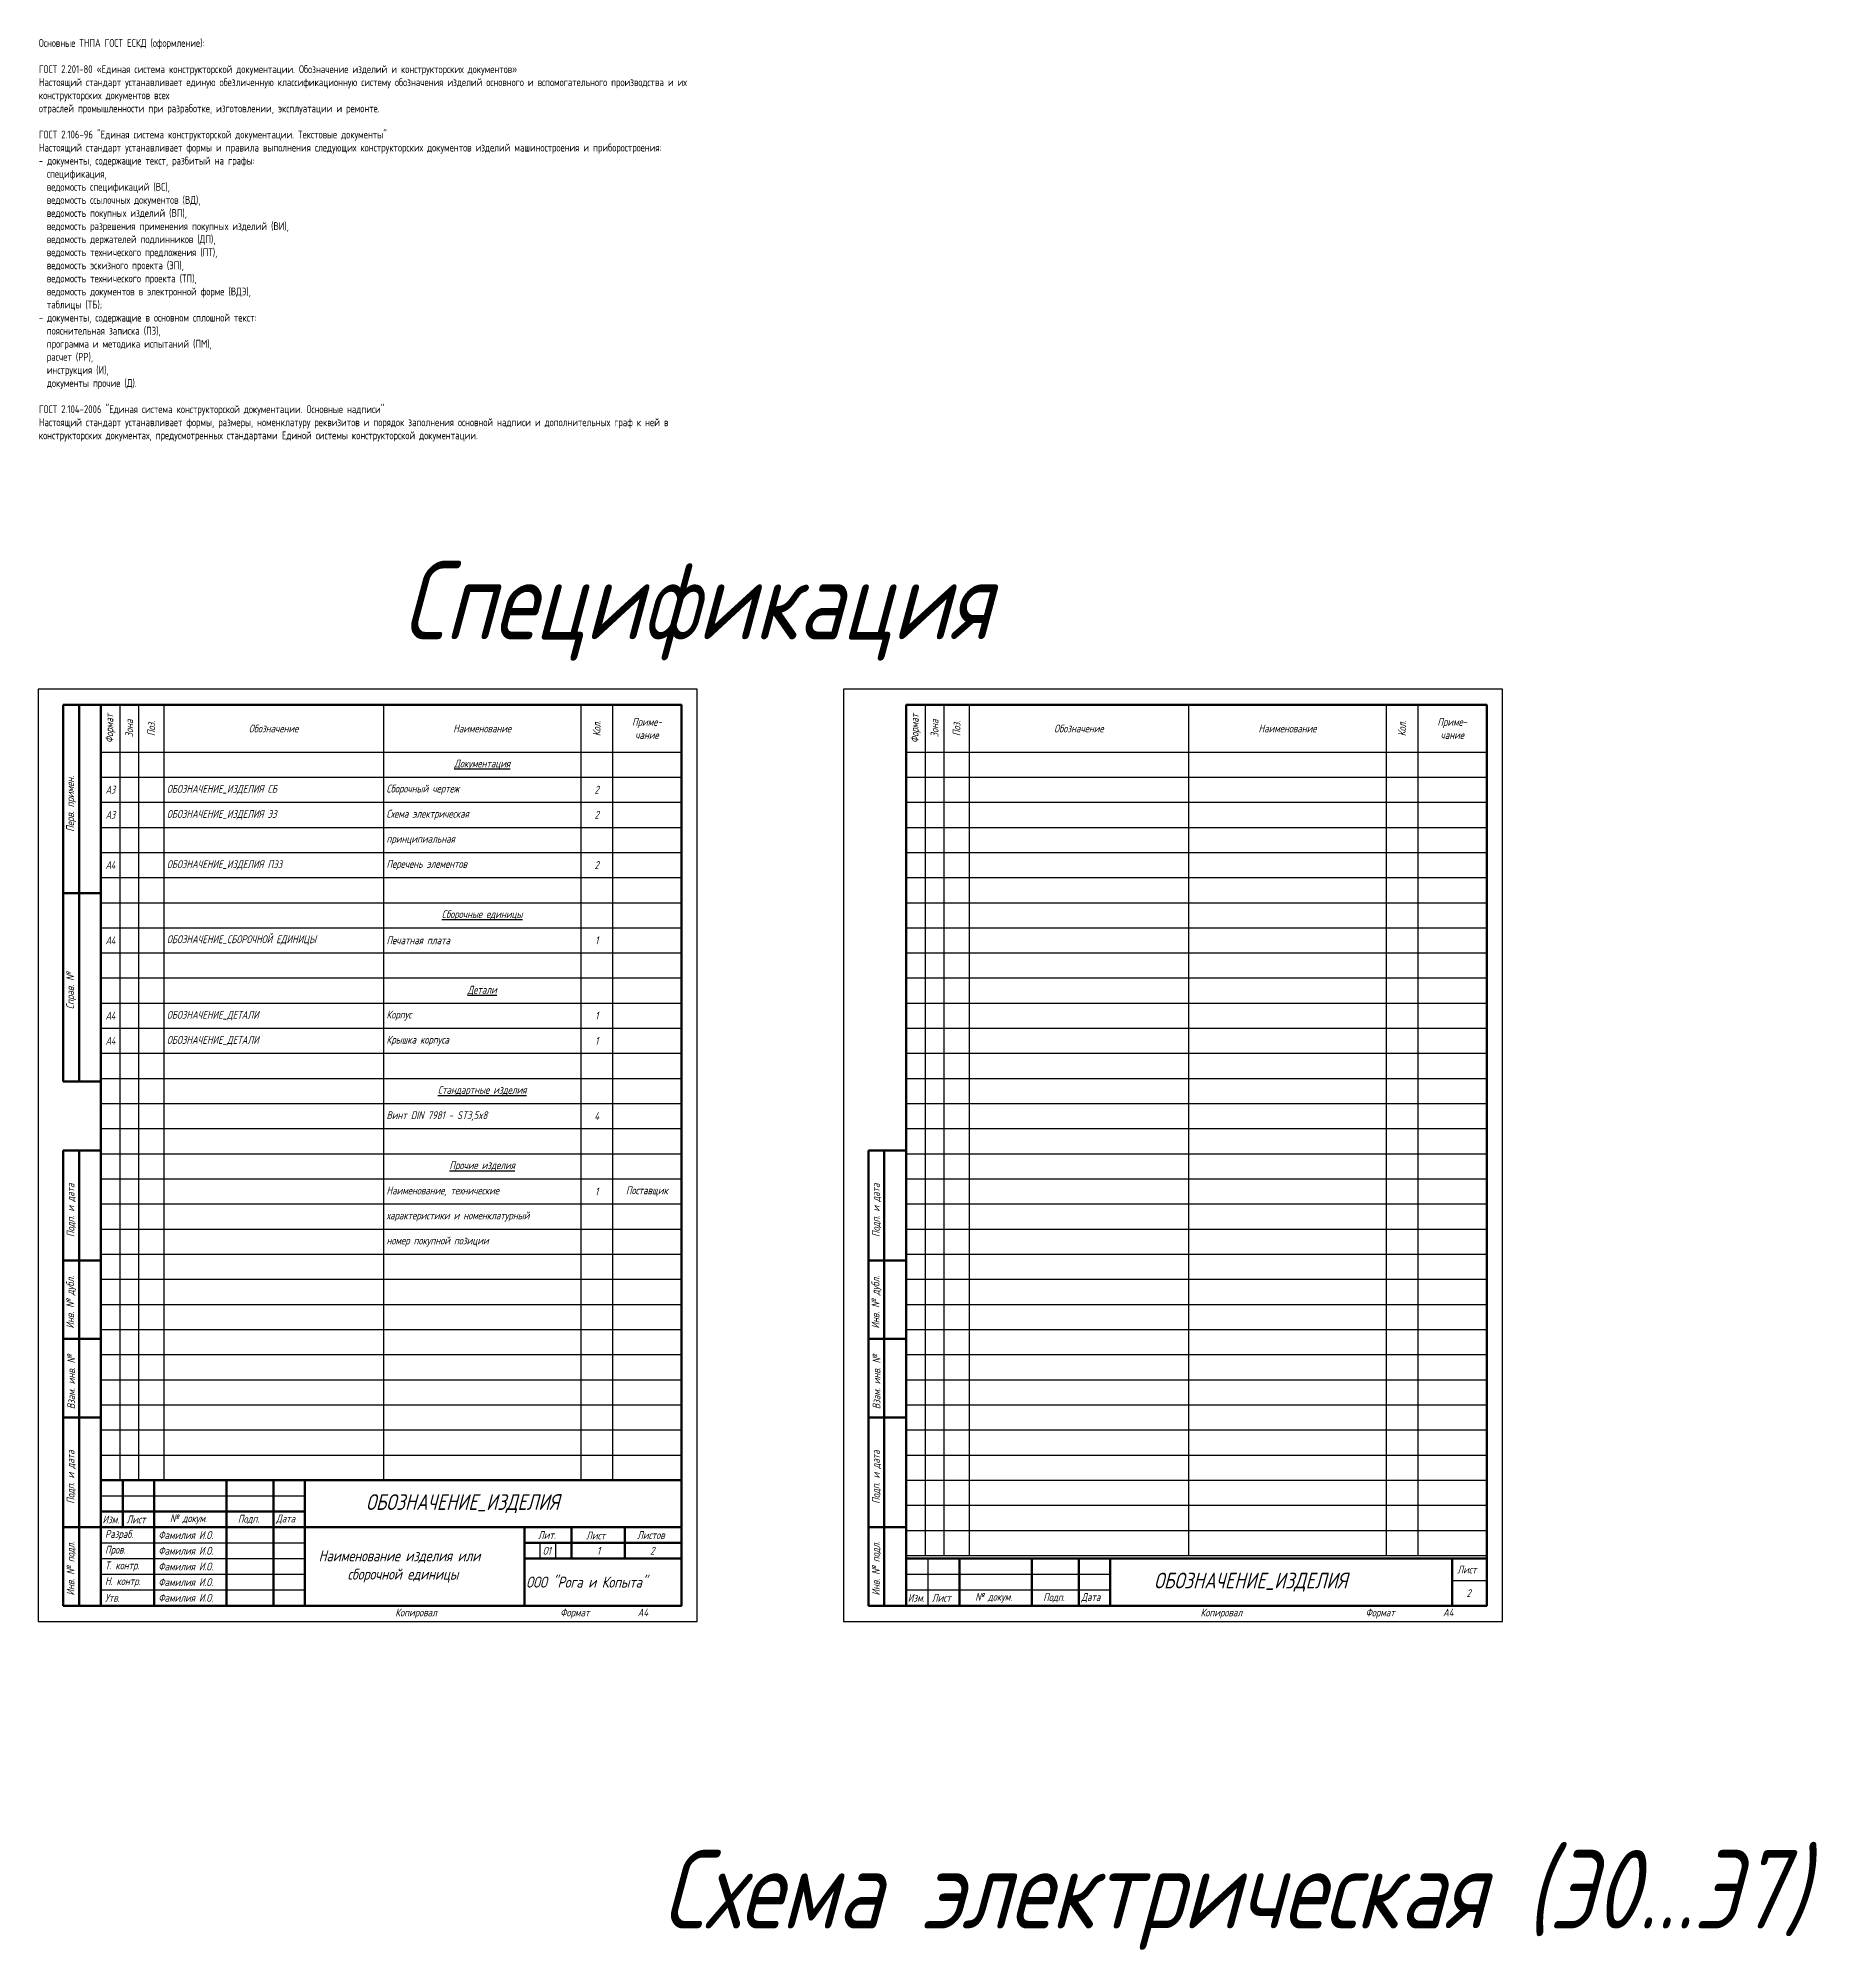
# Model space of a CAD drawing. Header units: millimetres. Extents: x -1 to 889, y -897 to 420.
# Drawn here: x -1 to 567, y -189 to 420 of the extents above; entities that cross this region are included whole.
import ezdxf

# ---------------------------------------------------------------- set-up
doc = ezdxf.new("R2010")
doc.units = ezdxf.units.MM
doc.styles.add('ГОСТ 2.304', font='CS_Gost2304.shx')

# ---------------------------------------------------------------- blocks, each defined once
blk = doc.blocks.new('*T12')
at = {"color": 0, "linetype": 'ByBlock', "lineweight": -2, "transparency": 16777216}
for p, q in [((0, 0), (185, 0)), ((0, 0), (0, -247)), ((6, 0), (6, -247)), ((12, 0), (12, -247)), ((20, 0), (20, -247)), ((90, 0), (90, -247)), ((153, 0), (153, -247)), ((163, 0), (163, -247)), ((185, 0), (185, -247)), ((0, -15), (185, -15)), ((0, -23), (185, -23)), ((0, -31), (185, -31)), ((0, -39), (185, -39)), ((0, -47), (185, -47)), ((0, -55), (185, -55)), ((0, -63), (185, -63)), ((0, -71), (185, -71)), ((0, -79), (185, -79)), ((0, -87), (185, -87)), ((0, -95), (185, -95)), ((0, -103), (185, -103)), ((0, -111), (185, -111)), ((0, -119), (185, -119)), ((0, -127), (185, -127)), ((0, -135), (185, -135)), ((0, -143), (185, -143)), ((0, -151), (185, -151)), ((0, -159), (185, -159)), ((0, -167), (185, -167)), ((0, -175), (185, -175)), ((0, -183), (185, -183)), ((0, -191), (185, -191)), ((0, -199), (185, -199)), ((0, -207), (185, -207)), ((0, -215), (185, -215)), ((0, -223), (185, -223)), ((0, -231), (185, -231)), ((0, -239), (185, -239)), ((0, -247), (185, -247))]:
    blk.add_line(p, q, dxfattribs=at)
at = {"color": 0, "transparency": 16777216, "char_height": 2.5, "width": 13, "attachment_point": 5, "rotation": 90, "style": 'ГОСТ 2.304'}
for s, insert in [('{\\Q15;Формат}', (3, -7.5)), ('{\\Q15;Зона}', (9, -7.5)), ('{\\Q15;Поз.}', (16, -7.5)), ('{\\Q15;Кол.}', (158, -7.5))]:
    blk.add_mtext(s, dxfattribs=dict(at, insert=insert))
at = {"color": 0, "transparency": 16777216, "char_height": 2.5, "style": 'ГОСТ 2.304'}
for s, insert, width, attachment_point in [('{\\Q15;Приме-\\Pчание}', (174, -7.5), 20, 5), ('{\\Q15;Обозначение}', (55, -7.5), 68, 5), ('{\\Q15;Наименование}', (121.5, -7.5), 61, 5), ('{\\Q15;\\L\\C256;Документация}', (121.5, -19), 61, 5), ('{\\Q15;\\W0.9;\\C256;A3}', (3, -27), 4, 5), ('{\\Q15;\\C256;ОБОЗНАЧЕНИЕ_ИЗДЕЛИЯ СБ}', (21, -27), 68, 4), ('{\\Q15;\\C256;Сборочный чертеж}', (91, -27), 61, 4), ('{\\Q15;\\C256;2}', (158, -27), 8, 5), ('{\\Q15;\\W0.9;\\C256;A3}', (3, -35), 4, 5), ('{\\Q15;\\C256;ОБОЗНАЧЕНИЕ_ИЗДЕЛИЯ Э3}', (21, -35), 68, 4), ('{\\Q15;\\C256;Схема электрическая}', (91, -35), 61, 4), ('{\\Q15;\\C256;2}', (158, -35), 8, 5), ('{\\Q15;\\C256;принципиальная}', (91, -43), 61, 4), ('{\\Q15;\\W0.9;\\C256;A4}', (3, -51), 4, 5), ('{\\Q15;\\C256;ОБОЗНАЧЕНИЕ_ИЗДЕЛИЯ ПЭ3}', (21, -51), 68, 4), ('{\\Q15;\\C256;Перечень элементов}', (91, -51), 61, 4), ('{\\Q15;\\C256;2}', (158, -51), 8, 5), ('{\\Q15;\\L\\C256;Сборочные единицы}', (121.5, -67), 61, 5), ('{\\Q15;\\C256;ОБОЗНАЧЕНИЕ_СБОРОЧНОЙ ЕДИНИЦЫ}', (21, -75), 68, 4), ('{\\Q15;\\W0.9;\\C256;A4}', (3, -75), 4, 5), ('{\\Q15;\\C256;Печатная плата}', (91, -75), 61, 4), ('{\\Q15;\\C256;1}', (158, -75), 8, 5), ('{\\Q15;\\L\\C256;Детали}', (121.5, -91), 61, 5), ('{\\Q15;\\C256;Корпус}', (91, -99), 61, 4), ('{\\Q15;\\W0.9;\\C256;A4}', (3, -99), 4, 5), ('{\\Q15;\\C256;ОБОЗНАЧЕНИЕ_ДЕТАЛИ}', (21, -99), 68, 4), ('{\\Q15;\\C256;1}', (158, -99), 8, 5), ('{\\Q15;\\W0.9;\\C256;A4}', (3, -107), 4, 5), ('{\\Q15;\\C256;ОБОЗНАЧЕНИЕ_ДЕТАЛИ}', (21, -107), 68, 4), ('{\\Q15;\\C256;Крышка корпуса}', (91, -107), 61, 4), ('{\\Q15;\\C256;1}', (158, -107), 8, 5), ('{\\Q15;\\L\\C256;Стандартные изделия}', (121.5, -123), 61, 5), ('{\\Q15;\\C256;Винт DIN 7981 - ST3,5x8}', (91, -131), 61, 4), ('{\\Q15;\\C256;4}', (158, -131), 8, 5), ('{\\Q15;\\L\\C256;Прочие изделия}', (121.5, -147), 61, 5), ('{\\Q15;\\C256;Наименование, технические}', (91, -155), 61, 4), ('{\\Q15;\\C256;1}', (158, -155), 8, 5), ('{\\Q15;\\C256;Поставщик}', (174, -155), 20, 5), ('{\\Q15;\\C256;характеристики и номенклатурный }', (91, -163), 61, 4), ('{\\Fcs_gost2304|c204;\\Q15;\\C256;номер покупной позиции}', (91, -171), 61, 4)]:
    blk.add_mtext(s, dxfattribs=dict(at, insert=insert, width=width, attachment_point=attachment_point))
blk = doc.blocks.new('Спецификация (первый лист)')
blk.add_line((22, 292), (20, 292))
at = {"linetype": 'Continuous', "lineweight": 60}
for p, q in [((20, 292), (20, 172)), ((20, 150), (20, 5)), ((20, 5), (20, 45)), ((20, 45), (205, 45)), ((27, 30), (27, 45)), ((37, 5), (37, 45)), ((60, 5), (60, 45)), ((75, 5), (75, 45)), ((85, 5), (85, 45)), ((205, 5), (205, 45)), ((20, 35), (85, 35)), ((20, 30), (85, 30)), ((85, 30), (205, 30)), ((155, 5), (155, 30)), ((155, 25), (205, 25)), ((170, 20), (170, 30)), ((187, 20), (187, 30)), ((155, 20), (205, 20)), ((20, 5), (205, 5))]:
    blk.add_line(p, q, dxfattribs=at)
at = {"linetype": 'Continuous', "lineweight": 25}
for p, q in [((20, 40), (85, 40)), ((20, 25), (85, 25)), ((160, 20), (160, 25)), ((165, 20), (165, 25)), ((20, 20), (85, 20)), ((20, 15), (85, 15)), ((20, 10), (85, 10))]:
    blk.add_line(p, q, dxfattribs=at)
blk.add_lwpolyline([(0, 0), (210, 0), (210, 297), (0, 297), (0, 0)], dxfattribs=at)
at = {"linetype": 'Continuous', "lineweight": 50, "ltscale": 0.5, "flags": 128}
for points in [[(8, 292), (20, 292)], [(8, 172), (8, 292)], [(13, 172), (13, 292)], [(8, 232), (20, 232)], [(20, 172), (8, 172)], [(8, 150), (20, 150)], [(8, 5), (8, 150)], [(13, 150), (13, 5)], [(8, 115), (13, 115)], [(13, 115), (20, 115)], [(8, 90), (13, 90)], [(13, 90), (20, 90)], [(8, 65), (13, 65)], [(13, 65), (20, 65)], [(8, 30), (13, 30)], [(13, 30), (20, 30)], [(20, 5), (8, 5)]]:
    blk.add_lwpolyline(points, dxfattribs=at)
at = {"linetype": 'Continuous', "lineweight": 60}
blk.add_lwpolyline([(20, 5), (205, 5), (205, 292), (20, 292), (20, 5)], dxfattribs=at)
at = {"char_height": 2.5, "attachment_point": 4, "rotation": 90, "style": 'ГОСТ 2.304'}
for s, insert, width in [('\\pi19.577;{\\Q15;Перв. примен.}', (10.5, 232), 60), ('\\pi23.058;{\\Q15;Справ. №}', (10.5, 172), 60), ('\\pi7.453;{\\Q15;Подп. и дата}', (10.5, 115), 35), ('\\pi3.2958;{\\Q15;Инв. № дубл.}', (10.5, 90), 25), ('\\pi2.5881;{\\Q15;Взам. инв. №}', (10.5, 65), 25), ('\\pi7.453;{\\Q15;Подп. и дата}', (10.5, 30), 35), ('\\pi3.2333;{\\Q15;Инв. № подл.}', (10.5, 5), 25)]:
    blk.add_mtext(s, dxfattribs=dict(at, insert=insert, width=width))
at = {"char_height": 2.5, "attachment_point": 4, "style": 'ГОСТ 2.304'}
for s, insert, width in [('\\pi0.48325;{\\Q15;Изм.}', (20, 32.5), 7), ('\\pi1.1415;{\\Q15;Лист}', (27, 32.5), 10), ('\\pi4.9688;{\\Q15;№ докум.}', (37, 32.5), 23), ('\\pi3.6395;{\\Q15;Подп.}', (60, 32.5), 15), ('\\pi0.79455;{\\Q15;Дата}', (75, 32.5), 10), ('{\\Q15; Разраб.}', (20, 27.5), 17.1073), ('\\pi4.2958;{\\Q15;Лит.}', (155, 27.5), 15), ('\\pi4.6415;{\\Q15;Лист}', (170, 27.37), 17), ('\\pi2.6103;{\\Q15; Листов}', (187, 27.5), 18), ('{\\Q15; Пров.}', (20, 22.5), 17), ('{\\Q15; Т. контр.}', (20, 17.5), 17), ('\\pi8.1038;{\\Q15;1}', (170, 22.5), 17), ('{\\Q15; Н. контр.}', (20, 12.5), 17), ('{\\Q15; Утв.}', (20, 7.5), 17), ('{\\Q15;Копировал}', (113.79, 2.5), 41.2143), ('{\\Q15;Формат            А4}', (166.39, 2.5), 38.6068)]:
    blk.add_mtext(s, dxfattribs=dict(at, insert=insert, width=width))
blk = doc.blocks.new('Спецификация (последующие листы)')
blk.add_line((22, 292), (20, 292))
at = {"linetype": 'Continuous', "lineweight": 60}
for p, q in [((20, 292), (20, 172)), ((20, 150), (20, 5)), ((20, 5), (20, 45)), ((205, 5), (205, 20))]:
    blk.add_line(p, q, dxfattribs=at)
at = {"linetype": 'Continuous', "lineweight": 25}
blk.add_lwpolyline([(0, 0), (210, 0), (210, 297), (0, 297), (0, 0)], dxfattribs=at)
at = {"linetype": 'Continuous', "lineweight": 60}
blk.add_lwpolyline([(20, 5), (205, 5), (205, 292), (20, 292), (20, 5)], dxfattribs=at)
at = {"linetype": 'Continuous', "lineweight": 50, "ltscale": 0.5, "flags": 128}
for points in [[(8, 150), (20, 150)], [(8, 5), (8, 150)], [(13, 150), (13, 5)], [(8, 115), (13, 115)], [(13, 115), (20, 115)], [(8, 90), (13, 90)], [(13, 90), (20, 90)], [(8, 65), (13, 65)], [(13, 65), (20, 65)], [(8, 30), (13, 30)], [(13, 30), (20, 30)], [(20, 20), (20, 5)], [(20, 20), (205, 20)], [(37, 20), (37, 5)], [(60, 20), (60, 5)], [(75, 20), (75, 5)], [(85, 20), (85, 5)], [(194, 20), (194, 5)], [(205, 5), (205, 20)], [(20, 5), (8, 5)], [(20, 5), (205, 5)]]:
    blk.add_lwpolyline(points, dxfattribs=at)
at = {"linetype": 'Continuous', "lineweight": 25, "ltscale": 0.25, "flags": 128}
for points in [[(27, 5), (27, 20)], [(20, 15), (85, 15)], [(194, 13), (205, 13)], [(20, 10), (85, 10)]]:
    blk.add_lwpolyline(points, dxfattribs=at)
at = {"char_height": 2.5, "attachment_point": 4, "rotation": 90, "style": 'ГОСТ 2.304'}
for s, insert, width in [('\\pi7.453;{\\Q15;Подп. и дата}', (10.5, 115), 35), ('\\pi3.2958;{\\Q15;Инв. № дубл.}', (10.5, 90), 25), ('\\pi2.5881;{\\Q15;Взам. инв. №}', (10.5, 65), 25), ('\\pi7.453;{\\Q15;Подп. и дата}', (10.5, 30), 35), ('\\pi3.2333;{\\Q15;Инв. № подл.}', (10.5, 5), 25)]:
    blk.add_mtext(s, dxfattribs=dict(at, insert=insert, width=width))
at = {"char_height": 2.5, "attachment_point": 4, "style": 'ГОСТ 2.304'}
for s, insert, width in [('\\pi1.6415;{\\Q15;Лист}', (194, 16.5), 11), ('\\pi0.48325;{\\Q15;Изм.}', (20, 7.5), 7), ('\\pi1.1415;{\\Q15;Лист}', (27, 7.5), 10), ('\\pi4.9688;{\\Q15;№ докум.}', (37, 7.5), 23), ('\\pi3.6395;{\\Q15;Подп.}', (60, 7.5), 15), ('\\pi0.79455;{\\Q15;Дата}', (75, 7.5), 10), ('{\\Q15;Копировал}', (113.79, 2.5), 41.2143), ('{\\Q15;Формат            А4}', (166.39, 2.5), 38.6068)]:
    blk.add_mtext(s, dxfattribs=dict(at, insert=insert, width=width))
blk = doc.blocks.new('*T13')
at = {"color": 0, "linetype": 'ByBlock', "lineweight": -2, "transparency": 16777216}
for p, q in [((0, 0), (185, 0)), ((0, 0), (0, -271)), ((6, 0), (6, -271)), ((12, 0), (12, -271)), ((20, 0), (20, -271)), ((90, 0), (90, -271)), ((153, 0), (153, -271)), ((163, 0), (163, -271)), ((185, 0), (185, -271)), ((0, -15), (185, -15)), ((0, -23), (185, -23)), ((0, -31), (185, -31)), ((0, -39), (185, -39)), ((0, -47), (185, -47)), ((0, -55), (185, -55)), ((0, -63), (185, -63)), ((0, -71), (185, -71)), ((0, -79), (185, -79)), ((0, -87), (185, -87)), ((0, -95), (185, -95)), ((0, -103), (185, -103)), ((0, -111), (185, -111)), ((0, -119), (185, -119)), ((0, -127), (185, -127)), ((0, -135), (185, -135)), ((0, -143), (185, -143)), ((0, -151), (185, -151)), ((0, -159), (185, -159)), ((0, -167), (185, -167)), ((0, -175), (185, -175)), ((0, -183), (185, -183)), ((0, -191), (185, -191)), ((0, -199), (185, -199)), ((0, -207), (185, -207)), ((0, -215), (185, -215)), ((0, -223), (185, -223)), ((0, -231), (185, -231)), ((0, -239), (185, -239)), ((0, -247), (185, -247)), ((0, -255), (185, -255)), ((0, -263), (185, -263)), ((0, -271), (185, -271))]:
    blk.add_line(p, q, dxfattribs=at)
at = {"color": 0, "transparency": 16777216, "char_height": 2.5, "width": 13, "attachment_point": 5, "rotation": 90, "style": 'ГОСТ 2.304'}
for s, insert in [('{\\Q15;Формат}', (3, -7.5)), ('{\\Q15;Зона}', (9, -7.5)), ('{\\Q15;Поз.}', (16, -7.5)), ('{\\Q15;Кол.}', (158, -7.5))]:
    blk.add_mtext(s, dxfattribs=dict(at, insert=insert))
at = {"color": 0, "transparency": 16777216, "char_height": 2.5, "attachment_point": 5, "style": 'ГОСТ 2.304'}
for s, insert, width in [('{\\Q15;Приме-\\Pчание}', (174, -7.5), 20), ('{\\Q15;Обозначение}', (55, -7.5), 68), ('{\\Q15;Наименование}', (121.5, -7.5), 61)]:
    blk.add_mtext(s, dxfattribs=dict(at, insert=insert, width=width))

msp = doc.modelspace()

# ---------------------------------------------------------------- block references
for name, p in [('Спецификация (первый лист)', (-0.52, -84.38)), ('*T12', (19.48, 207.62)), ('Спецификация (последующие листы)', (256.17, -84.38)), ('*T13', (276.17, 207.62))]:
    msp.add_blockref(name, p)

# ---------------------------------------------------------------- texts
at = {"style": 'ГОСТ 2.304'}
for s, insert, char_height, width, attachment_point in [('Основные ТНПА ГОСТ ЕСКД (оформление):\\P\\PГОСТ 2.201-80 «Единая система конструкторской документации. Обозначение изделий и конструкторских документов»\\PНастоящий стандарт устанавливает единую обезличенную классификационную систему обозначения изделий основного и вспомогательного производства и их конструкторских документов всех\\Pотраслей промышленности при разработке, изготовлении, эксплуатации и ремонте.\\P\\PГОСТ 2.106-96 "Единая система конструкторской документации. Текстовые документы"\\PНастоящий стандарт устанавливает формы и правила выполнения следующих конструкторских документов изделий машиностроения и приборостроения:\\P- документы, содержащие текст, разбитый на графы:\\P  спецификация,\\P  ведомость спецификаций (ВС),\\P  ведомость ссылочных документов (ВД),\\P  ведомость покупных изделий (ВП),\\P  ведомость разрешения применения покупных изделий (ВИ),\\P  ведомость держателей подлинников (ДП),\\P  ведомость технического предложения (ПТ),\\P  ведомость эскизного проекта (ЭП),\\P  ведомость технического проекта (ТП),\\P  ведомость документов в электронной форме (ВДЭ),\\P  таблицы (ТБ);\\P- документы, содержащие в основном сплошной текст:\\P  пояснительная записка (ПЗ),\\P  программа и методика испытаний (ПМ),\\P  расчет (РР),\\P  инструкция (И),\\P  документы прочие (Д).\\P\\PГОСТ 2.104-2006 "Единая система конструкторской документации. Основные надписи"\\PНастоящий стандарт устанавливает формы, размеры, номенклатуру реквизитов и порядок заполнения основной надписи и дополнительных граф к ней в конструкторских документах, предусмотренных стандартами Единой системы конструкторской документации.', (-0.33, 419.79), 2.5, 209.7433, 1), ('\\pi116.02;{\\Q15;Спецификация}', (-0.52, 237.62), 25, 466.6933, 4), ('\\pi19.455;{\\Q15;ОБОЗНАЧЕНИЕ_ИЗДЕЛИЯ}', (84.48, -46.88), 5, 120, 4), ('{\\Q15; Фамилия И.О.}', (36.48, -56.88), 2.5, 23, 4), ('{\\Q15; Фамилия И.О.}', (36.48, -61.88), 2.5, 23, 4), ('\\pi0.82131;{\\Q15;О1}', (159.48, -61.88), 2.5, 5, 4), ('\\pi8.0558;{\\Q15;2}', (186.48, -61.88), 2.5, 18, 4), ('{\\Q15; Фамилия И.О.}', (36.48, -66.88), 2.5, 23, 4), ('\\pi4.3968;{\\Q15;Наименование изделия или \\P\\pi13.586;сборочной единицы}', (84.48, -66.88), 3.5, 70, 4), ('{\\Q15; Фамилия И.О.}', (36.48, -71.88), 2.5, 23, 4), ('\\pi0.51234;{\\Q15;ООО "Рога и Копыта"}', (154.48, -71.88), 3.5, 50, 4), ('\\pi13.955;{\\Q15;ОБОЗНАЧЕНИЕ_ИЗДЕЛИЯ}', (341.17, -71.88), 5, 109, 4), ('{\\Q15; Фамилия И.О.}', (36.48, -76.88), 2.5, 23, 4), ('\\pi4.5558;{\\Q15;2}', (450.17, -75.38), 2.5, 11, 4), ('\\pi198.82;{\\Q15;Схема электрическая (Э0...Э7)}', (-0.52, -173.12), 25, 890, 4)]:
    msp.add_mtext(s, dxfattribs=dict(at, insert=insert, char_height=char_height, width=width, attachment_point=attachment_point))

doc.saveas('drawing.dxf')
